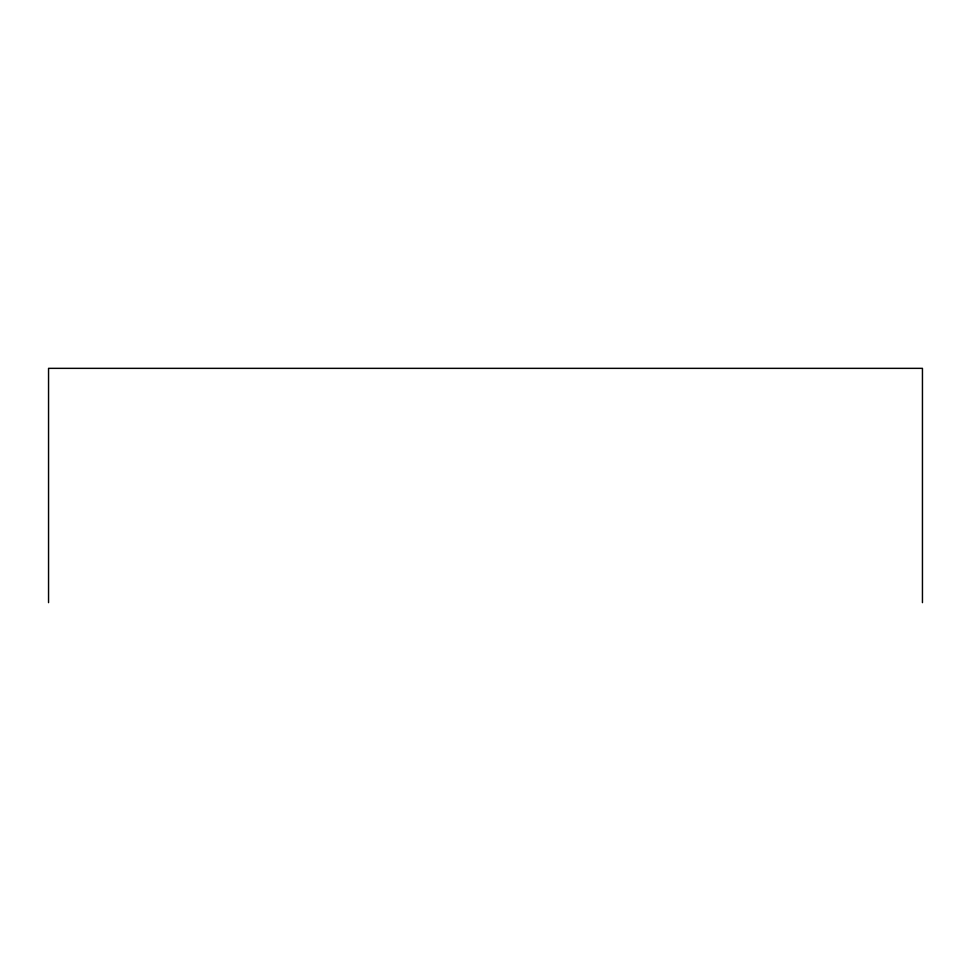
<?xml version="1.0" encoding="UTF-8"?>
<svg xmlns="http://www.w3.org/2000/svg" width="971" height="971" viewBox="0 0 971 971"><rect width="100%" height="100%" fill="white"/><g stroke="black" fill="none" stroke-linecap="round" stroke-linejoin="round"><path stroke-width="1.46" d="M922.45 602.651L922.45 368.349L48.55 368.349L48.55 602.651"/></g></svg>
